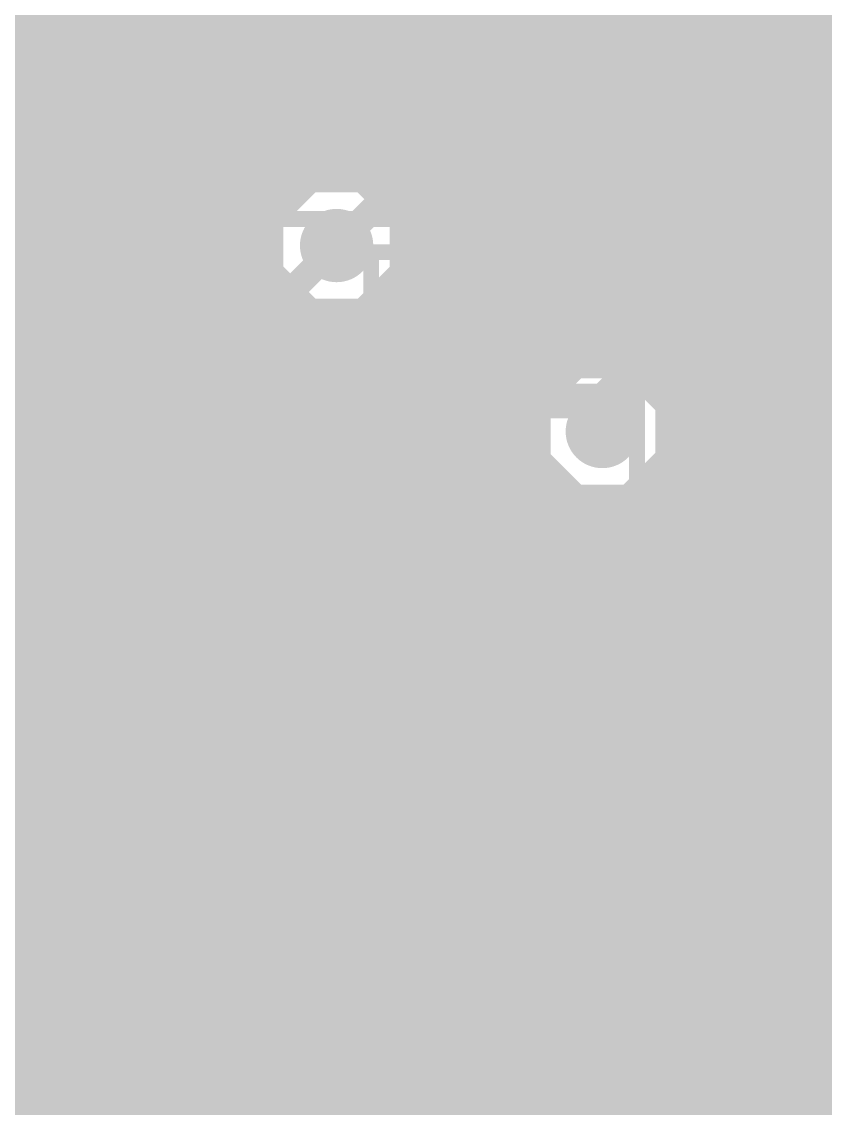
# Model space of a CAD drawing. Extents: x -5 to 208, y -5 to 206.
# Drawn here: x 107.61 to 115.29, y 139.96 to 150.35 of the extents above; entities that cross this region are included whole.
import ezdxf

# ---------------------------------------------------------------- set-up
doc = ezdxf.new("R2010")
doc.units = 0
doc.header["$MEASUREMENT"] = 0
doc.layers.get('0').update_dxf_attribs({"linetype": 'CONTINUOUS'})
for name, color, linetype in [('22-301-0_BOT', 7, 'CONTINUOUS'), ('22-301-0_DRD', 7, 'CONTINUOUS'), ('22-301-0_IN1', 1, 'CONTINUOUS'), ('22-301-0_IN2', 4, 'CONTINUOUS'), ('22-301-0_SMT', 5, 'CONTINUOUS'), ('22-301-0_SST', 10, 'CONTINUOUS'), ('22-301-0_TOP', 14, 'CONTINUOUS'), ('THRUHOLE_TAP', 11, 'CONTINUOUS')]:
    doc.layers.add(name, color=color, linetype=linetype)

# ---------------------------------------------------------------- blocks, each defined once
blk = doc.blocks.new('ROUND_66')
at = {"const_width": 0.35052}
blk.add_lwpolyline([(-0.17526, 0, 1), (0.17526, 0, 1)], format="xyb", close=True, dxfattribs=at)
blk = doc.blocks.new('ROUND_69')
at = {"const_width": 0.35052}
blk.add_lwpolyline([(-0.17526, 0, 1), (0.17526, 0, 1)], format="xyb", close=True, dxfattribs=at)
blk = doc.blocks.new('RECTANGLE_6')
blk.add_solid([(0.4826, 0.4064), (0.4826, -0.4064), (-0.4826, 0.4064), (-0.4826, -0.4064)])
blk = doc.blocks.new('RECTANGLE_15')
blk.add_solid([(1.0795, 1.3716), (1.0795, -1.3716), (-1.0795, 1.3716), (-1.0795, -1.3716)])
blk = doc.blocks.new('RECTANGLE_19')
blk.add_solid([(1.3716, 1.0795), (1.3716, -1.0795), (-1.3716, 1.0795), (-1.3716, -1.0795)])
blk = doc.blocks.new('SQUARE_34')
blk.add_solid([(0.25019, 0.25019), (0.25019, -0.25019), (-0.25019, 0.25019), (-0.25019, -0.25019)])
blk = doc.blocks.new('RECTANGLE_39')
blk.add_solid([(0.635, 0.508), (0.635, -0.508), (-0.635, 0.508), (-0.635, -0.508)])
blk = doc.blocks.new('ROUND_74')
at = {"const_width": 0.10033}
blk.add_lwpolyline([(-0.050164, 0, 1), (0.050164, 0, 1)], format="xyb", close=True, dxfattribs=at)

msp = doc.modelspace()

# ---------------------------------------------------------------- linework, layer by layer
at = {"layer": '22-301-0_BOT', "const_width": 0.254}
for points in [[(111.379, 172.085), (111.379, 138.176), (110.998, 137.795)], [(108.585, 171.45), (108.839, 171.196), (108.839, 137.287), (108.585, 137.033)], [(113.411, 166.878), (113.665, 166.624), (113.665, 152.527), (113.411, 152.273), (113.411, 147.955), (113.665, 147.701), (113.665, 147.066), (113.157, 146.558), (113.157, 146.431)]]:
    msp.add_lwpolyline(points, dxfattribs=at)
at = {"layer": '22-301-0_DRD', "const_width": 0.254}
for points in [[(114.046, 149.225), (113.665, 148.844)], [(114.046, 149.225), (113.665, 148.844)], [(114.554, 149.225), (114.046, 149.225)], [(114.554, 149.225), (114.046, 149.225)], [(114.935, 148.844), (114.554, 149.225)], [(114.935, 148.844), (114.554, 149.225)], [(110.363, 148.844), (109.982, 148.463)], [(110.871, 148.844), (110.363, 148.844)], [(111.252, 148.463), (110.871, 148.844)], [(113.665, 148.844), (113.665, 148.336)], [(113.665, 148.844), (113.665, 148.336)], [(114.935, 148.336), (114.935, 148.844)], [(114.935, 148.336), (114.935, 148.844)], [(109.982, 148.463), (109.982, 147.955)], [(111.252, 147.955), (111.252, 148.463)], [(113.665, 148.336), (114.046, 147.955)], [(113.665, 148.336), (114.046, 147.955)], [(114.554, 147.955), (114.935, 148.336)], [(114.554, 147.955), (114.935, 148.336)], [(112.649, 148.0312), (112.268, 147.6502)], [(113.157, 148.0312), (112.649, 148.0312)], [(113.538, 147.6502), (113.157, 148.0312)], [(109.982, 147.955), (110.363, 147.574)], [(110.871, 147.574), (111.252, 147.955)], [(114.046, 147.955), (114.554, 147.955)], [(114.046, 147.955), (114.554, 147.955)], [(112.268, 147.6502), (112.268, 147.1422)], [(113.538, 147.1422), (113.538, 147.6502)], [(110.363, 147.574), (110.871, 147.574)], [(112.268, 147.1422), (112.649, 146.7612)], [(113.157, 146.7612), (113.538, 147.1422)], [(112.903, 147.066), (112.522, 146.685)], [(113.411, 147.066), (112.903, 147.066)], [(113.792, 146.685), (113.411, 147.066)], [(112.522, 146.685), (112.522, 146.177)], [(112.649, 146.7612), (113.157, 146.7612)], [(113.792, 146.177), (113.792, 146.685)], [(112.522, 146.177), (112.903, 145.796)], [(113.411, 145.796), (113.792, 146.177)], [(112.903, 145.796), (113.411, 145.796)]]:
    msp.add_lwpolyline(points, dxfattribs=at)
at = {"layer": '22-301-0_IN1', "const_width": 0.254}
for points in [[(108.4326, 166.37), (108.4326, 137.69594)], [(108.6612, 166.37), (108.6612, 137.70864)], [(108.8898, 166.37), (108.8898, 137.64006)], [(109.1184, 166.37), (109.1184, 137.45464)], [(109.347, 166.37), (109.347, 121.412)], [(109.5756, 166.37), (109.5756, 121.412)], [(109.8042, 166.37), (109.8042, 121.412)], [(111.4044, 166.37), (111.4044, 138.33856)], [(111.633, 166.37), (111.633, 138.0363)], [(111.8616, 166.37), (111.8616, 130.5814)], [(112.0902, 166.37), (112.0902, 130.62204)], [(112.3188, 166.37), (112.3188, 130.62458)], [(112.5474, 166.37), (112.5474, 146.73072)], [(112.776, 166.37), (112.776, 146.99488)], [(113.0046, 166.3319), (113.0046, 147.09394)], [(113.919, 166.37), (113.919, 123.59894)], [(114.1476, 166.37), (114.1476, 123.5837)], [(113.2332, 166.22014), (113.2332, 147.10664)], [(113.4618, 166.19982), (113.4618, 147.03806)], [(113.6904, 166.25824), (113.6904, 146.85264)], [(108.204, 154.44216), (108.204, 137.59688)], [(114.3762, 154.3177), (114.3762, 123.5202)], [(107.9754, 154.1399), (107.9754, 137.33272)], [(107.5182, 154.00782), (107.5182, 121.412)], [(107.7468, 154.02814), (107.7468, 121.412)], [(114.6048, 154.0002), (114.6048, 130.03784)], [(114.8334, 153.81224), (114.8334, 130.29692)], [(115.062, 153.69286), (115.062, 130.45948)], [(115.2906, 153.62174), (115.2906, 130.56108)], [(110.0328, 151.67102), (110.0328, 148.55698)], [(111.1758, 151.63038), (111.1758, 148.59508)], [(110.2614, 151.43988), (110.2614, 148.78812)], [(110.49, 151.35098), (110.49, 148.87702)], [(110.7186, 151.3459), (110.7186, 148.87956)], [(110.9472, 151.42464), (110.9472, 148.80336)], [(204.47, 150.4442), (97.00006, 150.4442)], [(117.75694, 150.2156), (96.81464, 150.2156)], [(117.60708, 149.987), (92.52712, 149.987)], [(117.55628, 149.7584), (92.69476, 149.7584)], [(116.57838, 149.5298), (92.75318, 149.5298)], [(116.37264, 149.3012), (92.73032, 149.3012)], [(116.2939, 149.0726), (92.61856, 149.0726)], [(110.37316, 148.844), (92.3163, 148.844)], [(116.29898, 148.844), (110.8583, 148.844)], [(110.0709, 148.6154), (80.645, 148.6154)], [(116.38788, 148.6154), (111.16056, 148.6154)], [(109.95914, 148.3868), (80.645, 148.3868)], [(116.61902, 148.3868), (111.27232, 148.3868)], [(109.93882, 148.1582), (80.645, 148.1582)], [(204.47, 148.1582), (111.29518, 148.1582)], [(109.99724, 147.9296), (80.65008, 147.9296)], [(119.78894, 147.9296), (111.23676, 147.9296)], [(110.0328, 147.86102), (110.0328, 121.412)], [(111.1758, 147.82038), (111.1758, 138.45032)], [(110.16488, 147.701), (80.69072, 147.701)], [(110.2614, 147.62988), (110.2614, 121.412)], [(110.9472, 147.61464), (110.9472, 138.47318)], [(119.63908, 147.701), (111.06912, 147.701)], [(110.49, 147.54098), (110.49, 138.24712)], [(110.7186, 147.5359), (110.7186, 138.41476)], [(119.58828, 147.4724), (80.65008, 147.4724)], [(119.61876, 147.2438), (80.645, 147.2438)], [(112.80902, 147.0152), (80.645, 147.0152)], [(119.74322, 147.0152), (113.50498, 147.0152)], [(112.57788, 146.7866), (80.645, 146.7866)], [(120.10644, 146.7866), (113.73612, 146.7866)], [(112.48898, 146.558), (80.645, 146.558)], [(204.47, 146.558), (113.82502, 146.558)], [(112.4839, 146.3294), (80.645, 146.3294)], [(119.59844, 146.3294), (113.82756, 146.3294)], [(112.56264, 146.1008), (80.645, 146.1008)], [(112.5474, 146.12874), (112.5474, 130.58394)], [(119.23522, 146.1008), (113.75136, 146.1008)], [(113.6904, 146.00936), (113.6904, 123.56592)], [(112.76838, 145.8722), (80.645, 145.8722)], [(112.776, 145.86712), (112.776, 130.50266)], [(119.11076, 145.8722), (113.54308, 145.8722)], [(113.0046, 145.76806), (113.0046, 130.3655)], [(113.2332, 145.75536), (113.2332, 130.14706)], [(113.4618, 145.82394), (113.4618, 129.74828)], [(119.08028, 145.6436), (80.645, 145.6436)], [(118.54688, 145.415), (80.645, 145.415)], [(118.37924, 145.1864), (80.645, 145.1864)], [(118.32082, 144.9578), (80.645, 144.9578)], [(118.34114, 144.7292), (80.645, 144.7292)], [(118.4529, 144.5006), (80.645, 144.5006)], [(118.75516, 144.272), (80.645, 144.272)], [(204.47, 144.0434), (80.645, 144.0434)], [(204.47, 143.8148), (80.645, 143.8148)], [(204.47, 143.5862), (80.645, 143.5862)], [(204.47, 143.3576), (80.645, 143.3576)], [(204.47, 143.129), (80.645, 143.129)], [(204.47, 142.9004), (80.645, 142.9004)], [(204.47, 142.6718), (80.645, 142.6718)], [(204.47, 142.4432), (80.645, 142.4432)], [(204.47, 142.2146), (80.645, 142.2146)], [(204.47, 141.986), (80.645, 141.986)], [(202.25512, 141.7574), (91.47302, 141.7574)], [(201.88428, 141.5288), (91.83878, 141.5288)], [(201.7141, 141.3002), (91.9607, 141.3002)], [(201.62774, 141.0716), (91.99118, 141.0716)], [(201.5998, 140.843), (91.94292, 140.843)], [(201.62774, 140.6144), (91.79052, 140.6144)], [(201.7141, 140.3858), (80.645, 140.3858)], [(201.88428, 140.1572), (80.645, 140.1572)], [(202.25512, 139.9286), (80.645, 139.9286)]]:
    msp.add_lwpolyline(points, dxfattribs=at)
for points in [[(110.617, 148.88972, 0.4142136), (109.93628, 148.209)], [(111.29772, 148.209, 0.4142136), (110.617, 148.88972)], [(109.93628, 148.209, 0.4142136), (110.617, 147.52828)], [(110.617, 147.52828, 0.4142136), (111.29772, 148.209)], [(113.157, 147.11172, 0.4142136), (112.47628, 146.431)], [(113.83772, 146.431, 0.4142136), (113.157, 147.11172)], [(112.47628, 146.431, 0.4142136), (113.157, 145.75028)], [(113.157, 145.75028, 0.4142136), (113.83772, 146.431)]]:
    msp.add_lwpolyline(points, format="xyb", dxfattribs=at)
at = {"layer": '22-301-0_IN2', "const_width": 0.254}
for points in [[(118.237, 149.733), (117.729, 150.241), (98.425, 150.241), (96.901, 148.717), (91.313, 148.717), (91.059, 148.971), (64.897, 148.971), (64.643, 148.717)], [(67.183, 148.209), (67.437, 148.463), (90.551, 148.463), (90.805, 148.209), (98.806, 148.209), (100.33, 149.733), (116.078, 149.733), (116.84, 148.971), (116.967, 148.971)], [(115.8875, 149.2758), (100.51796, 149.2758)], [(107.5182, 149.2758), (107.5182, 148.1582)], [(107.7468, 149.2758), (107.7468, 148.1582)], [(107.9754, 149.2758), (107.9754, 148.1582)], [(108.204, 149.2758), (108.204, 148.1582)], [(108.4326, 149.2758), (108.4326, 148.1582)], [(108.6612, 149.2758), (108.6612, 148.1582)], [(108.8898, 149.2758), (108.8898, 148.1582)], [(109.1184, 149.2758), (109.1184, 148.1582)], [(109.347, 149.2758), (109.347, 148.1582)], [(109.5756, 149.2758), (109.5756, 148.1582)], [(109.8042, 149.2758), (109.8042, 148.1582)], [(110.0328, 149.2758), (110.0328, 148.55698)], [(110.2614, 149.2758), (110.2614, 148.78812)], [(110.49, 149.2758), (110.49, 148.87702)], [(110.7186, 149.2758), (110.7186, 148.87956)], [(110.9472, 149.2758), (110.9472, 148.80336)], [(111.1758, 149.2758), (111.1758, 148.59508)], [(111.4044, 149.2758), (111.4044, 147.1422)], [(111.633, 149.2758), (111.633, 147.1422)], [(111.8616, 149.2758), (111.8616, 147.1422)], [(112.0902, 149.2758), (112.0902, 147.1422)], [(112.3188, 149.2758), (112.3188, 147.1422)], [(112.5474, 149.2758), (112.5474, 147.1422)], [(112.776, 149.2758), (112.776, 147.1422)], [(113.0046, 149.2758), (113.0046, 147.1295)], [(113.2332, 149.2758), (113.2332, 147.10664)], [(113.4618, 149.2758), (113.4618, 147.03806)], [(113.6904, 149.2758), (113.6904, 146.85264)], [(113.919, 149.2758), (113.919, 146.1262)], [(114.1476, 149.2758), (114.1476, 146.1262)], [(114.3762, 149.2758), (114.3762, 146.1262)], [(114.6048, 149.2758), (114.6048, 146.1262)], [(114.8334, 149.2758), (114.8334, 146.1262)], [(115.062, 149.2758), (115.062, 146.1262)], [(115.2906, 149.2758), (115.2906, 146.1262)], [(116.0399, 149.1234), (100.36556, 149.1234)], [(116.2685, 148.8948), (100.13696, 148.8948)], [(110.11408, 148.6662), (99.90836, 148.6662)], [(116.35994, 148.6662), (111.11992, 148.6662)], [(109.97692, 148.4376), (99.67976, 148.4376)], [(116.54536, 148.4376), (111.25708, 148.4376)], [(80.01, 147.701), (110.109, 147.701), (110.617, 148.209)], [(109.9185, 148.1582), (99.40036, 148.1582)], [(109.93628, 148.209), (99.45116, 148.209)], [(109.93628, 148.209), (109.93708, 148.17602)], [(204.47, 148.209), (111.29772, 148.209)], [(119.84736, 147.9804), (111.25708, 147.9804)], [(111.1758, 147.82038), (111.1758, 147.1422)], [(119.66194, 147.7518), (111.11992, 147.7518)], [(110.9472, 147.61464), (110.9472, 147.1422)], [(110.58398, 147.52828), (110.43666, 147.38096)], [(119.59336, 147.5232), (110.57636, 147.5232)], [(110.58398, 147.52828), (110.617, 147.52748)], [(110.7186, 147.5359), (110.7186, 147.1422)], [(120.269, 147.447), (118.999, 146.177), (118.364, 146.177), (117.856, 145.669), (112.903, 145.669), (112.395, 146.177), (74.295, 146.177)], [(110.49, 147.4343), (110.49, 147.1422)], [(119.4689, 147.2946), (110.31728, 147.2946)], [(110.109, 147.2438), (80.645, 147.2438)], [(107.5182, 147.2438), (107.5182, 147.1422)], [(107.7468, 147.2438), (107.7468, 147.1422)], [(107.9754, 147.2438), (107.9754, 147.1422)], [(108.204, 147.2438), (108.204, 147.1422)], [(108.4326, 147.2438), (108.4326, 147.1422)], [(108.6612, 147.2438), (108.6612, 147.1422)], [(108.8898, 147.2438), (108.8898, 147.1422)], [(109.1184, 147.2438), (109.1184, 147.1422)], [(109.347, 147.2438), (109.347, 147.1422)], [(109.5756, 147.2438), (109.5756, 147.1422)], [(109.8042, 147.2438), (109.8042, 147.1422)], [(110.0328, 147.2438), (110.0328, 147.1422)], [(110.2614, 147.2692), (110.2614, 147.1422)], [(112.903, 147.1422), (80.645, 147.1422)], [(119.2403, 147.066), (113.3983, 147.066)], [(113.157, 146.431), (112.903, 146.685), (74.803, 146.685), (74.549, 146.939), (64.135, 146.939)], [(119.0117, 146.8374), (113.70056, 146.8374)], [(118.21414, 146.6088), (113.81232, 146.6088)], [(117.9195, 146.3802), (113.83518, 146.3802)], [(117.6909, 146.1516), (113.77676, 146.1516)], [(117.6655, 146.1262), (113.76406, 146.1262)], [(119.761, 145.669), (118.745, 145.669), (118.237, 145.161), (112.649, 145.161), (112.395, 145.415), (66.04, 145.415), (65.913, 145.542), (65.913, 145.669)], [(118.999, 144.907), (118.745, 144.653), (112.395, 144.653), (112.141, 144.907), (61.214, 144.907), (61.087, 144.78)], [(111.9505, 144.4498), (80.645, 144.4498)], [(107.5182, 144.4498), (107.5182, 140.2842)], [(107.7468, 144.4498), (107.7468, 140.2842)], [(107.9754, 144.4498), (107.9754, 140.2842)], [(108.204, 144.4498), (108.204, 140.2842)], [(108.4326, 144.4498), (108.4326, 140.2842)], [(108.6612, 144.4498), (108.6612, 140.2842)], [(108.8898, 144.4498), (108.8898, 140.2842)], [(109.1184, 144.4498), (109.1184, 140.2842)], [(109.347, 144.4498), (109.347, 140.2842)], [(109.5756, 144.4498), (109.5756, 140.2842)], [(109.8042, 144.4498), (109.8042, 140.2842)], [(110.0328, 144.4498), (110.0328, 140.2842)], [(110.2614, 144.4498), (110.2614, 140.2842)], [(110.49, 144.4498), (110.49, 140.2842)], [(110.7186, 144.4498), (110.7186, 140.2842)], [(110.9472, 144.4498), (110.9472, 140.2842)], [(111.1758, 144.4498), (111.1758, 140.2842)], [(111.4044, 144.4498), (111.4044, 140.2842)], [(111.633, 144.4498), (111.633, 140.2842)], [(111.8616, 144.4498), (111.8616, 140.2842)], [(111.9505, 144.4498), (112.07242, 144.33042)], [(112.0775, 144.3228), (80.645, 144.3228)], [(112.0902, 144.31264), (112.0902, 140.2842)], [(112.3188, 144.20088), (112.3188, 140.2842)], [(118.745, 144.1958), (112.395, 144.1958)], [(112.5474, 144.1958), (112.5474, 140.2842)], [(112.776, 144.1958), (112.776, 140.2842)], [(113.0046, 144.1958), (113.0046, 140.2842)], [(113.2332, 144.1958), (113.2332, 140.2842)], [(113.4618, 144.1958), (113.4618, 140.2842)], [(113.6904, 144.1958), (113.6904, 140.2842)], [(113.919, 144.1958), (113.919, 140.2842)], [(114.1476, 144.1958), (114.1476, 140.2842)], [(114.3762, 144.1958), (114.3762, 140.2842)], [(114.6048, 144.1958), (114.6048, 140.2842)], [(114.8334, 144.1958), (114.8334, 140.2842)], [(115.062, 144.1958), (115.062, 140.2842)], [(115.2906, 144.1958), (115.2906, 140.2842)], [(204.47, 144.0942), (80.645, 144.0942)], [(204.47, 143.8656), (80.645, 143.8656)], [(204.47, 143.637), (80.645, 143.637)], [(204.47, 143.4084), (80.645, 143.4084)], [(204.47, 143.1798), (80.645, 143.1798)], [(204.47, 142.9512), (80.645, 142.9512)], [(204.47, 142.7226), (80.645, 142.7226)], [(204.47, 142.494), (80.645, 142.494)], [(204.47, 142.2654), (80.645, 142.2654)], [(204.47, 142.0368), (80.645, 142.0368)], [(204.47, 141.8082), (80.645, 141.8082)], [(204.47, 141.5796), (91.79052, 141.5796)], [(202.11288, 141.351), (91.94292, 141.351)], [(201.94524, 141.1224), (91.99118, 141.1224)], [(201.88682, 140.8938), (91.9607, 140.8938)], [(201.90714, 140.6652), (91.83878, 140.6652)], [(202.0189, 140.4366), (91.47302, 140.4366)], [(119.507, 140.2842), (93.472, 140.2842)]]:
    msp.add_lwpolyline(points, dxfattribs=at)
for points in [[(110.617, 148.88972, 0.4142136), (109.93628, 148.209)], [(111.29772, 148.209, 0.4142136), (110.617, 148.88972)], [(110.617, 147.52828, 0.4142136), (111.29772, 148.209)], [(110.109, 147.2438, 0.1989116), (110.43229, 147.37771)], [(113.07826, 147.10664, 0.0988035), (112.903, 147.14161)], [(113.07826, 147.10664, 0.0988035), (112.903, 147.14161)], [(113.157, 147.11172, 0.0280845), (113.08071, 147.10743)], [(113.83772, 146.431, 0.4142136), (113.157, 147.11172)], [(113.76406, 146.1262, 0.1168576), (113.83628, 146.431)], [(112.07242, 144.33042, 0.1989124), (112.395, 144.1968)]]:
    msp.add_lwpolyline(points, format="xyb", dxfattribs=at)
at = {"layer": '22-301-0_SMT', "const_width": 0.254}
for points in [[(110.2995, 147.53082), (110.2995, 145.22958), (108.60024, 145.22958)], [(109.601, 147.53082), (109.601, 146.23034)], [(110.2995, 147.53082), (109.601, 147.53082)], [(109.61624, 147.53082), (109.61624, 145.22958)], [(109.84484, 147.53082), (109.84484, 145.22958)], [(110.07344, 147.53082), (110.07344, 145.22958)], [(110.2995, 147.38858), (109.601, 147.38858)], [(110.2995, 147.15998), (109.601, 147.15998)], [(110.2995, 146.93138), (109.601, 146.93138)], [(110.2995, 146.70278), (109.601, 146.70278)], [(110.2995, 146.47418), (109.601, 146.47418)], [(108.60024, 146.23034), (108.60024, 145.22958)], [(109.601, 146.23034), (108.60024, 146.23034)], [(108.70184, 146.23034), (108.70184, 145.22958)], [(108.93044, 146.23034), (108.93044, 145.22958)], [(109.15904, 146.23034), (109.15904, 145.22958)], [(109.38764, 146.23034), (109.38764, 145.22958)], [(110.2995, 146.24558), (109.601, 146.24558)], [(110.2995, 146.01698), (108.60024, 146.01698)], [(110.2995, 145.78838), (108.60024, 145.78838)], [(110.2995, 145.55978), (108.60024, 145.55978)], [(110.2995, 145.33118), (108.60024, 145.33118)], [(108.60024, 144.33042), (108.60024, 143.32966)], [(110.2995, 144.33042), (108.60024, 144.33042)], [(108.70184, 144.33042), (108.70184, 143.32966)], [(108.93044, 144.33042), (108.93044, 143.32966)], [(109.15904, 144.33042), (109.15904, 143.32966)], [(109.38764, 144.33042), (109.38764, 143.32966)], [(110.2995, 144.33042), (110.2995, 142.02918), (109.601, 142.02918)], [(109.61624, 144.33042), (109.61624, 142.02918)], [(109.84484, 144.33042), (109.84484, 142.02918)], [(110.07344, 144.33042), (110.07344, 142.02918)], [(110.2995, 144.18818), (108.60024, 144.18818)], [(110.2995, 143.95958), (108.60024, 143.95958)], [(110.2995, 143.73098), (108.60024, 143.73098)], [(110.2995, 143.50238), (108.60024, 143.50238)], [(109.601, 143.32966), (108.60024, 143.32966)], [(109.601, 143.32966), (109.601, 142.02918)], [(110.2995, 143.27378), (109.601, 143.27378)], [(110.2995, 143.04518), (109.601, 143.04518)], [(110.2995, 142.81658), (109.601, 142.81658)], [(110.2995, 142.58798), (109.601, 142.58798)], [(110.2995, 142.35938), (109.601, 142.35938)], [(110.2995, 142.13078), (109.601, 142.13078)]]:
    msp.add_lwpolyline(points, dxfattribs=at)
at = {"layer": '22-301-0_SST'}
for points, const_width in [([(107.84332, 157.66542), (108.74248, 157.66542), (108.74248, 149.57298), (107.84332, 149.57298)], 0.20066), ([(113.411, 148.463), (113.411, 152.527), (108.839, 152.527), (108.839, 150.749), (109.093, 150.495), (108.839, 150.241), (108.839, 148.463), (113.411, 148.463)], 0.1524), ([(115.1255, 149.0345), (115.1255, 151.9555), (113.4872, 151.9555), (113.4872, 149.0345), (115.1255, 149.0345)], 0.1524), ([(109.26572, 147.54606), (109.26572, 148.39188), (109.16666, 148.25218)], 0.1524), ([(107.9627, 147.54606), (107.61726, 147.54606), (107.61726, 148.39188)], 0.1524), ([(108.3183, 147.68576), (108.41736, 147.54606), (108.61294, 147.54606), (108.712, 147.68576), (108.712, 147.828), (108.51642, 148.10994), (108.712, 148.39188), (108.3183, 148.39188)], 0.1524), ([(112.5855, 145.2245), (112.5855, 148.1455), (110.9472, 148.1455), (110.9472, 145.2245), (112.5855, 145.2245)], 0.1524), ([(115.1255, 145.2245), (115.1255, 148.1455), (113.4872, 148.1455), (113.4872, 145.2245), (115.1255, 145.2245)], 0.1524), ([(109.36224, 147.54606), (109.16666, 147.54606)], 0.1524), ([(110.44936, 147.27936), (105.45064, 147.27936), (105.45064, 142.28064), (110.44936, 142.28064), (110.44936, 147.27936)], 0.1524), ([(109.94898, 146.2786), (109.4486, 146.2786), (109.4486, 143.27886)], 0.1524), ([(109.94898, 146.26082), (109.4486, 146.26082)], 0.1524), ([(109.5502, 146.2786), (109.5502, 143.27886)], 0.1524), ([(109.68736, 146.2786), (109.68736, 143.27886)], 0.1524), ([(109.82452, 146.2786), (109.82452, 143.27886)], 0.1524), ([(109.94898, 146.2786), (109.94898, 143.27886)], 0.1524), ([(109.94898, 146.12366), (109.4486, 146.12366)], 0.1524), ([(109.94898, 145.9865), (109.4486, 145.9865)], 0.1524), ([(109.94898, 145.84934), (109.4486, 145.84934)], 0.1524), ([(109.94898, 145.71218), (109.4486, 145.71218)], 0.1524), ([(109.94898, 145.57502), (109.4486, 145.57502)], 0.1524), ([(109.94898, 145.43786), (109.4486, 145.43786)], 0.1524), ([(109.94898, 145.3007), (109.4486, 145.3007)], 0.1524), ([(109.94898, 145.16354), (109.4486, 145.16354)], 0.1524), ([(109.94898, 145.02638), (109.4486, 145.02638)], 0.1524), ([(109.94898, 144.88922), (109.4486, 144.88922)], 0.1524), ([(109.94898, 144.75206), (109.4486, 144.75206)], 0.1524), ([(111.03356, 143.16456), (111.03102, 138.811), (111.03102, 137.1727), (115.02898, 137.1727), (115.0366, 144.2974), (114.5794, 144.7546), (111.379, 144.7546), (111.0234, 144.3228), (111.03356, 143.16456)], 0.1524), ([(114.5794, 144.7038), (111.379, 144.7038), (111.252, 144.5514), (111.1758, 144.5006), (111.125, 144.4498)], 0.1524), ([(111.36376, 144.68602), (111.36376, 144.526)], 0.1524), ([(114.59464, 144.68856), (111.3663, 144.68856)], 0.1524), ([(111.50092, 144.7038), (111.50092, 144.526)], 0.1524), ([(111.63808, 144.7038), (111.63808, 144.526)], 0.1524), ([(111.77524, 144.7038), (111.77524, 144.526)], 0.1524), ([(111.9124, 144.7038), (111.9124, 144.526)], 0.1524), ([(112.04956, 144.7038), (112.04956, 144.526)], 0.1524), ([(112.18672, 144.7038), (112.18672, 144.526)], 0.1524), ([(112.32388, 144.7038), (112.32388, 144.526)], 0.1524), ([(112.46104, 144.7038), (112.46104, 144.526)], 0.1524), ([(112.5982, 144.7038), (112.5982, 144.526)], 0.1524), ([(112.73536, 144.7038), (112.73536, 144.526)], 0.1524), ([(112.87252, 144.7038), (112.87252, 144.526)], 0.1524), ([(113.00968, 144.7038), (113.00968, 144.526)], 0.1524), ([(113.14684, 144.7038), (113.14684, 144.526)], 0.1524), ([(113.284, 144.7038), (113.284, 144.526)], 0.1524), ([(113.42116, 144.7038), (113.42116, 144.526)], 0.1524), ([(113.55832, 144.7038), (113.55832, 144.526)], 0.1524), ([(113.69548, 144.7038), (113.69548, 144.526)], 0.1524), ([(113.83264, 144.7038), (113.83264, 144.526)], 0.1524), ([(113.9698, 144.7038), (113.9698, 144.526)], 0.1524), ([(114.10696, 144.7038), (114.10696, 144.526)], 0.1524), ([(114.24412, 144.7038), (114.24412, 144.526)], 0.1524), ([(114.38128, 144.7038), (114.38128, 144.526)], 0.1524), ([(114.51844, 144.7038), (114.51844, 144.526)], 0.1524), ([(114.5794, 144.7038), (114.7572, 144.526)], 0.1524), ([(109.94898, 144.6149), (109.4486, 144.6149)], 0.1524), ([(111.2266, 144.5514), (111.125, 144.4498)], 0.1524), ([(111.2266, 144.5514), (111.252, 144.526)], 0.1524), ([(114.7318, 144.5514), (111.252, 144.5514)], 0.1524), ([(114.6556, 144.6276), (114.6556, 144.526)], 0.1524), ([(109.94898, 144.47774), (109.4486, 144.47774)], 0.1524), ([(114.7572, 144.526), (111.252, 144.526)], 0.1524), ([(109.94898, 144.34058), (109.4486, 144.34058)], 0.1524), ([(109.94898, 144.20342), (109.4486, 144.20342)], 0.1524), ([(111.3028, 144.16024), (111.3028, 143.87322)], 0.1524), ([(111.43996, 144.14246), (111.43996, 143.891)], 0.1524), ([(109.94898, 144.06626), (109.4486, 144.06626)], 0.1524), ([(111.47806, 144.10436), (111.2266, 144.10436)], 0.1524), ([(109.94898, 143.9291), (109.4486, 143.9291)], 0.1524), ([(111.49584, 143.9672), (111.20882, 143.9672)], 0.1524), ([(109.94898, 143.79194), (109.4486, 143.79194)], 0.1524), ([(109.94898, 143.65478), (109.4486, 143.65478)], 0.1524), ([(109.94898, 143.51762), (109.4486, 143.51762)], 0.1524), ([(109.94898, 143.38046), (109.4486, 143.38046)], 0.1524), ([(109.94898, 143.27886), (109.4486, 143.27886)], 0.1524), ([(111.0742, 141.7828), (115.0112, 141.7828)], 0.1524), ([(104.48544, 137.06856), (108.839, 137.06602), (110.4773, 137.06602), (110.4773, 141.06398), (103.3526, 141.0716), (102.8954, 140.6144), (102.8954, 137.414), (103.3272, 137.0584), (104.48544, 137.06856)], 0.1524)]:
    msp.add_lwpolyline(points, dxfattribs=dict(at, const_width=const_width))
at = {"layer": '22-301-0_SST', "const_width": 0.1524}
for points in [[(111.3536, 144.1704, 0.4142136), (111.2012, 144.018)], [(111.506, 144.018, 0.4142136), (111.3536, 144.1704)], [(111.2012, 144.018, 0.4142136), (111.3536, 143.8656)], [(111.3536, 143.8656, 0.4142136), (111.506, 144.018)]]:
    msp.add_lwpolyline(points, format="xyb", dxfattribs=at)
at = {"layer": '22-301-0_TOP'}
for points, const_width in [([(109.982, 150.495), (109.474, 150.495), (109.474, 147.066), (109.855, 146.685), (109.94898, 146.685), (109.94898, 145.72996)], 0.635), ([(114.3, 149.7838), (112.5728, 149.7838), (112.268, 149.479)], 0.635), ([(110.617, 148.209), (111.887, 149.479), (112.268, 149.479)], 0.254), ([(114.3, 147.3962), (114.3, 148.59)], 0.635), ([(114.3, 148.59), (114.3, 147.3962)], 0.635), ([(110.2995, 147.53082), (109.601, 147.53082), (109.601, 146.23034)], 0.254), ([(110.2995, 147.51558), (109.601, 147.51558)], 0.254), ([(109.74324, 147.53082), (109.74324, 145.22958)], 0.254), ([(109.97184, 147.53082), (109.97184, 145.22958)], 0.254), ([(110.20044, 147.53082), (110.20044, 145.22958)], 0.254), ([(110.2995, 147.53082), (110.2995, 145.22958)], 0.254), ([(111.76, 147.3962), (112.903, 147.3962)], 0.635), ([(110.2995, 147.28698), (109.601, 147.28698)], 0.254), ([(117.475, 147.0152), (117.475, 145.9738), (114.3, 145.9738)], 0.635), ([(110.2995, 147.05838), (109.601, 147.05838)], 0.254), ([(110.2995, 146.82978), (109.601, 146.82978)], 0.254), ([(110.2995, 146.60118), (109.601, 146.60118)], 0.254), ([(110.2995, 146.37258), (109.601, 146.37258)], 0.254), ([(109.601, 146.23034), (108.60024, 146.23034)], 0.254), ([(108.60024, 146.23034), (108.60024, 145.22958)], 0.254), ([(108.82884, 146.23034), (108.82884, 145.22958)], 0.254), ([(109.05744, 146.23034), (109.05744, 145.22958)], 0.254), ([(109.28604, 146.23034), (109.28604, 145.22958)], 0.254), ([(109.51464, 146.23034), (109.51464, 145.22958)], 0.254), ([(109.94898, 143.83004), (112.32896, 143.83004), (112.32896, 145.415), (111.76, 145.9738)], 0.635), ([(117.475, 143.1798), (117.5512, 143.1798), (117.475, 143.256), (117.475, 145.9738), (114.3, 145.9738)], 0.635), ([(110.2995, 146.14398), (108.60024, 146.14398)], 0.254), ([(110.2995, 145.91538), (108.60024, 145.91538)], 0.254), ([(110.2995, 145.68678), (108.60024, 145.68678)], 0.254), ([(110.2995, 145.45818), (108.60024, 145.45818)], 0.254), ([(110.2995, 145.22958), (108.60024, 145.22958)], 0.254), ([(108.60024, 144.33042), (108.60024, 143.32966)], 0.254), ([(110.2995, 144.33042), (108.60024, 144.33042)], 0.254), ([(110.2995, 144.31518), (108.60024, 144.31518)], 0.254), ([(108.82884, 144.33042), (108.82884, 143.32966)], 0.254), ([(109.05744, 144.33042), (109.05744, 143.32966)], 0.254), ([(109.28604, 144.33042), (109.28604, 143.32966)], 0.254), ([(109.51464, 144.33042), (109.51464, 143.32966)], 0.254), ([(110.2995, 144.33042), (110.2995, 142.02918), (109.601, 142.02918)], 0.254), ([(109.74324, 144.33042), (109.74324, 142.02918)], 0.254), ([(109.97184, 144.33042), (109.97184, 142.02918)], 0.254), ([(110.20044, 144.33042), (110.20044, 142.02918)], 0.254), ([(110.2995, 144.08658), (108.60024, 144.08658)], 0.254), ([(109.94898, 143.83004), (109.94898, 140.12418), (108.8898, 139.065)], 0.635), ([(112.32896, 143.83004), (109.94898, 143.83004)], 0.635), ([(112.32896, 143.83004), (109.94898, 143.83004)], 0.635), ([(110.2995, 143.85798), (108.60024, 143.85798)], 0.254), ([(113.03, 143.1798), (112.9792, 143.1798), (112.32896, 143.83004)], 0.254), ([(113.03, 143.1798), (113.09096, 143.24076), (113.09096, 143.83004), (112.32896, 143.83004)], 0.254), ([(110.2995, 143.62938), (108.60024, 143.62938)], 0.254), ([(110.2995, 143.40078), (108.60024, 143.40078)], 0.254), ([(109.601, 143.32966), (108.60024, 143.32966)], 0.254), ([(109.601, 143.32966), (109.601, 142.02918)], 0.254), ([(110.2995, 143.17218), (109.601, 143.17218)], 0.254), ([(110.2995, 142.94358), (109.601, 142.94358)], 0.254), ([(110.2995, 142.71498), (109.601, 142.71498)], 0.254), ([(110.2995, 142.48638), (109.601, 142.48638)], 0.254), ([(110.2995, 142.25778), (109.601, 142.25778)], 0.254)]:
    msp.add_lwpolyline(points, dxfattribs=dict(at, const_width=const_width))

# ---------------------------------------------------------------- block references
at = {"layer": '22-301-0_BOT'}
for p in [(114.3, 148.59), (110.617, 148.209), (112.903, 147.3962), (113.157, 146.431)]:
    msp.add_blockref('ROUND_66', p, dxfattribs=at)
at = {"layer": '22-301-0_IN1'}
for name, p in [('ROUND_66', (114.3, 148.59)), ('ROUND_66', (110.617, 148.209)), ('ROUND_66', (112.903, 147.3962)), ('ROUND_69', (113.157, 146.431))]:
    msp.add_blockref(name, p, dxfattribs=at)
at = {"layer": '22-301-0_IN2'}
for name, p in [('ROUND_69', (114.3, 148.59)), ('ROUND_66', (110.617, 148.209)), ('ROUND_69', (112.903, 147.3962)), ('ROUND_66', (113.157, 146.431))]:
    msp.add_blockref(name, p, dxfattribs=at)
at = {"layer": '22-301-0_SMT'}
for name, p in [('RECTANGLE_39', (109.982, 150.495)), ('RECTANGLE_6', (114.3, 149.7838)), ('RECTANGLE_39', (112.268, 149.479)), ('RECTANGLE_6', (111.76, 147.3962)), ('RECTANGLE_6', (114.3, 147.3962)), ('RECTANGLE_6', (111.76, 145.9738)), ('RECTANGLE_6', (114.3, 145.9738)), ('SQUARE_34', (109.94898, 145.72996)), ('RECTANGLE_19', (113.03, 143.1798)), ('SQUARE_34', (109.94898, 143.83004)), ('RECTANGLE_15', (108.8898, 139.065))]:
    msp.add_blockref(name, p, dxfattribs=at)
at = {"layer": '22-301-0_TOP'}
for name, p in [('RECTANGLE_39', (109.982, 150.495)), ('RECTANGLE_6', (114.3, 149.7838)), ('RECTANGLE_39', (112.268, 149.479)), ('ROUND_66', (114.3, 148.59)), ('ROUND_66', (110.617, 148.209)), ('RECTANGLE_6', (111.76, 147.3962)), ('ROUND_66', (112.903, 147.3962)), ('RECTANGLE_6', (114.3, 147.3962)), ('ROUND_66', (113.157, 146.431)), ('RECTANGLE_6', (111.76, 145.9738)), ('RECTANGLE_6', (114.3, 145.9738)), ('SQUARE_34', (109.94898, 145.72996)), ('RECTANGLE_19', (113.03, 143.1798)), ('SQUARE_34', (109.94898, 143.83004)), ('RECTANGLE_15', (108.8898, 139.065))]:
    msp.add_blockref(name, p, dxfattribs=at)
at = {"layer": 'THRUHOLE_TAP'}
for p in [(114.3, 148.59), (110.617, 148.209), (112.903, 147.3962), (113.157, 146.431)]:
    msp.add_blockref('ROUND_74', p, dxfattribs=at)

doc.saveas('drawing.dxf')
